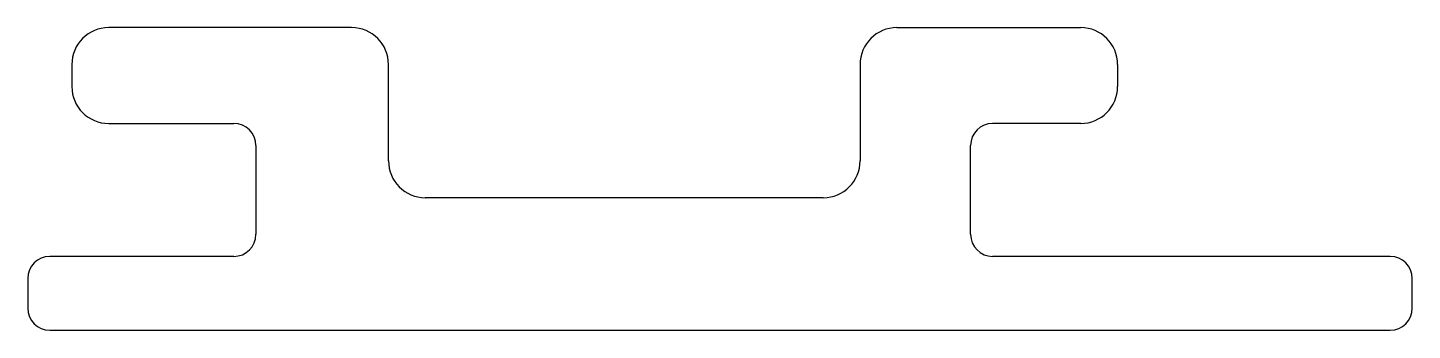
# Model space of a CAD drawing. Extents: x 2170.6 to 2189.4, y 1960.6 to 1964.7.
import ezdxf

# ---------------------------------------------------------------- set-up
doc = ezdxf.new("R2010")
doc.units = 0
doc.layers.get('0').update_dxf_attribs({"linetype": 'CONTINUOUS'})

msp = doc.modelspace()

# ---------------------------------------------------------------- linework, layer by layer
for p, q in [((2175.029, 1964.662), (2171.73, 1964.662)), ((2182.432, 1964.662), (2184.928, 1964.662)), ((2171.23, 1964.162), (2171.23, 1963.862)), ((2175.529, 1962.854), (2175.529, 1964.162)), ((2181.932, 1964.162), (2181.932, 1962.854)), ((2185.428, 1964.162), (2185.428, 1963.862)), ((2171.73, 1963.362), (2173.429, 1963.362)), ((2184.928, 1963.362), (2183.732, 1963.362)), ((2173.729, 1963.062), (2173.729, 1961.857)), ((2183.432, 1961.857), (2183.432, 1963.062)), ((2181.432, 1962.354), (2176.029, 1962.354)), ((2173.429, 1961.557), (2170.93, 1961.557)), ((2189.13, 1961.557), (2183.732, 1961.557)), ((2170.63, 1961.257), (2170.63, 1960.854)), ((2189.43, 1960.854), (2189.43, 1961.257)), ((2170.93, 1960.554), (2189.13, 1960.554))]:
    msp.add_line(p, q)
for centre, radius, start, end in [((2171.73, 1964.162), 0.5, 90, 180), ((2175.029, 1964.162), 0.5, 0, 90), ((2182.432, 1964.162), 0.5, 90, 180), ((2184.928, 1964.162), 0.5, 0, 90), ((2171.73, 1963.862), 0.5, 180, 270), ((2184.928, 1963.862), 0.5, 270, 0), ((2173.429, 1963.062), 0.3, 0, 90), ((2183.732, 1963.062), 0.3, 90, 180), ((2176.029, 1962.854), 0.5, 180, 270), ((2181.432, 1962.854), 0.5, 270, 0), ((2173.429, 1961.857), 0.3, 270, 0), ((2183.732, 1961.857), 0.3, 180, 270), ((2170.93, 1961.257), 0.3, 90, 180), ((2189.13, 1961.257), 0.3, 0, 90), ((2170.93, 1960.854), 0.3, 180, 270), ((2189.13, 1960.854), 0.3, 270, 0)]:
    msp.add_arc(centre, radius, start, end)

doc.saveas('drawing.dxf')
